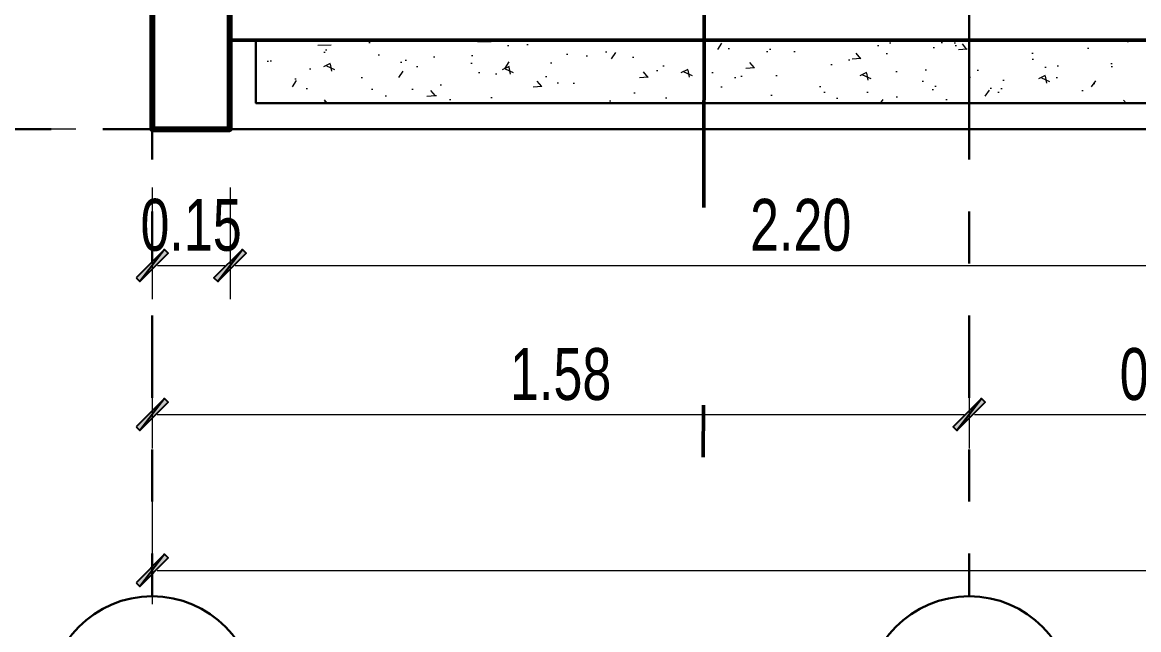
# Model space of a CAD drawing. Header units: millimetres. Extents: x 10612.9 to 10705, y -16533.4 to -16503.9.
# Drawn here: x 10614.665 to 10616.817, y -16527.669 to -16526.499 of the extents above; entities that cross this region are included whole.
import ezdxf
from ezdxf.enums import TextEntityAlignment as Align

# ---------------------------------------------------------------- set-up
doc = ezdxf.new("R2010")
doc.units = ezdxf.units.MM
doc.linetypes.add('DASHDOTX2', pattern=[50.8, 25.4, -12.7, 0, -12.7])
doc.linetypes.add('Punto & Rayas', pattern=[0.335139, 0.15875, -0.088194, 0, -0.088194])
for name, color, linetype, lineweight in [('0.6', 252, 'Continuous', 50), ('01_GRIS 250', 250, 'Continuous', 9), ('COLUMNAS', 6, 'Continuous', 20)]:
    doc.layers.add(name, color=color, linetype=linetype, lineweight=lineweight)
doc.layers.add('Nuevo_Estructura - Forjados', color=7, linetype='Continuous')
doc.layers.add('Nuevo_Estructura - Forjados_Pluma_Nº__209', color=7, linetype='Continuous', lineweight=30, true_color=0x3e4f7b)
doc.layers.add('Nuevo_Estructura - Forjados_Pluma_Nº__219', color=7, linetype='Continuous', lineweight=13, true_color=0x404b6a)
doc.styles.add('Estilo_Generado_1', font='arial.ttf')
doc.styles.add('mahico', font='GOTHIC.TTF', dxfattribs={"width": 0.75})
doc.dimstyles.new('Copia de 50 P', dxfattribs={"dimtxt": 0.1, "dimasz": 0.01, "dimexe": 0.065, "dimexo": 0.0625, "dimgap": 0.025, "dimtad": 1, "dimtih": 1, "dimtoh": 1, "dimzin": 0, "dimdsep": 46, "dimtxsty": 'mahico', "dimblk": 'pa cotas', "dimcen": 0.09, "dimdle": 0.3, "dimclrd": 256, "dimclre": 256, "dimclrt": 256, "dimadec": 0, "dimazin": 0, "dimtfac": 1, "dimtofl": 0, "dimtmove": 0, "dimatfit": 3, "dimfxl": 0.15, "dimfxlon": 1, "dimtolj": 1, "dimtzin": 0, "dimlwd": 5, "dimlwe": 5, "dimarcsym": 0})

# ---------------------------------------------------------------- blocks, each defined once
blk = doc.blocks.new('ERGERFREFRE')
at = {"layer": 'COLUMNAS', "color": 1, "lineweight": 80, "ltscale": 0.2}
blk.add_lwpolyline([(10617.4707, -16647.2019), (10617.3207, -16647.2019), (10617.3207, -16647.5536), (10617.4707, -16647.5536)], close=True, dxfattribs=at)
blk = doc.blocks.new('hjygfvdc')
at = {"layer": '0.6', "linetype": 'DASHDOTX2', "ltscale": 0.03}
blk.add_line((3030.3432, 68.8445), (3030.3974, 92.8394), dxfattribs=at)
blk = doc.blocks.new('Marcador de red estándar')
at = {"layer": 'Nuevo_Estructura - Forjados_Pluma_Nº__209', "color": 167, "linetype": 'Punto & Rayas', "lineweight": 30, "true_color": 0x3e4f7b}
for q in [(-10.9, 0), (-7.9, 0)]:
    blk.add_line((-9.9, 0), q, dxfattribs=at)
at = {"layer": 'Nuevo_Estructura - Forjados_Pluma_Nº__209', "color": 167, "linetype": 'Continuous', "lineweight": 30, "true_color": 0x3e4f7b}
blk.add_circle((-11.1, 0), 0.2, dxfattribs=at)
at = {"layer": 'Nuevo_Estructura - Forjados_Pluma_Nº__209', "color": 167, "linetype": 'Punto & Rayas', "lineweight": 30, "true_color": 0x3e4f7b}
blk.add_point((-9.9, 0), dxfattribs=at)
blk.add_point((-9.9, 0), dxfattribs=at)
at = {"layer": 'Nuevo_Estructura - Forjados_Pluma_Nº__219', "color": 167, "lineweight": 13, "true_color": 0x404b6a, "style": 'Estilo_Generado_1'}
for tag, p in [('AC_MarkerText_1_0', (-10.9725, -0.04)), ('AC_MarkerText_1_1', (11.2275, -0.04))]:
    blk.add_attdef(tag, text='', height=0.175, rotation=270, dxfattribs=at).set_placement(p, align=Align.TOP_CENTER)
blk = doc.blocks.new('pa cotas')
h = blk.add_hatch(color=256)
h.paths.add_polyline_path([(2.38, 3.09), (-3.09, -2.38), (-2.38, -3.09)])
h.paths.add_polyline_path([(3.09, 2.38), (2.38, 3.09), (-2.38, -3.09)])
blk.add_line((-2.38, -3.09), (2.38, 3.09))
blk.add_lwpolyline([(3.09, 2.38), (2.38, 3.09), (-3.09, -2.38), (-2.38, -3.09)], close=True)
blk = doc.blocks.new('*D664')
at = {"lineweight": 5, "transparency": 16777216}
for p, q in [((10600.0027, -16570.0432), (10599.7877, -16570.0432)), ((10599.8527, -16570.0532), (10599.8527, -16571.0406)), ((10599.8527, -16572.1831), (10599.8527, -16571.1957)), ((10600.0027, -16572.1931), (10599.7877, -16572.1931))]:
    blk.add_line(p, q, dxfattribs=at)
at = {"layer": 'Defpoints', "color": 0, "transparency": 16777216}
for p in [(10600.4527, -16570.0432), (10599.8527, -16572.1931), (10600.4527, -16572.1931)]:
    blk.add_point(p, dxfattribs=at)
at = {"lineweight": 5, "transparency": 16777216, "xscale": 0.01, "yscale": 0.01, "zscale": 0.01}
for p, rotation in [((10599.8527, -16570.0432), 90), ((10599.8527, -16572.1931), 270)]:
    blk.add_blockref('pa cotas', p, dxfattribs=dict(at, rotation=rotation))
at = {"transparency": 16777216, "insert": (10599.8527, -16571.1181), "char_height": 0.1, "attachment_point": 5, "style": 'mahico'}
blk.add_mtext('\\A1;2.15', dxfattribs=at)
blk = doc.blocks.new('*D687')
at = {"lineweight": 5, "transparency": 16777216}
for p, q in [((10600.4527, -16572.8931), (10600.4527, -16573.1081)), ((10600.4627, -16573.0431), (10607.4427, -16573.0431)), ((10607.4527, -16573.0431), (10607.4527, -16573.1081))]:
    blk.add_line(p, q, dxfattribs=at)
at = {"layer": 'Defpoints', "color": 0, "transparency": 16777216}
for p in [(10600.4527, -16572.1431), (10607.4527, -16573.0431), (10607.4527, -16573.0431)]:
    blk.add_point(p, dxfattribs=at)
at = {"lineweight": 5, "transparency": 16777216, "xscale": 0.01, "yscale": 0.01, "zscale": 0.01, "rotation": 180}
blk.add_blockref('pa cotas', (10600.4527, -16573.0431), dxfattribs=at)
at = {"lineweight": 5, "transparency": 16777216, "xscale": 0.01, "yscale": 0.01, "zscale": 0.01}
blk.add_blockref('pa cotas', (10607.4527, -16573.0431), dxfattribs=at)
at = {"transparency": 16777216, "insert": (10603.9527, -16572.9656), "char_height": 0.1, "attachment_point": 5, "style": 'mahico'}
blk.add_mtext('\\A1;7.00', dxfattribs=at)
blk = doc.blocks.new('*D688')
at = {"lineweight": 5, "transparency": 16777216}
for p, q in [((10600.4527, -16572.5931), (10600.4527, -16572.8081)), ((10602.0277, -16572.5931), (10602.0277, -16572.8081)), ((10600.4627, -16572.7431), (10602.0177, -16572.7431))]:
    blk.add_line(p, q, dxfattribs=at)
at = {"layer": 'Defpoints', "color": 0, "transparency": 16777216}
for p in [(10600.4527, -16572.1431), (10602.0277, -16572.1931), (10602.0277, -16572.7431)]:
    blk.add_point(p, dxfattribs=at)
at = {"lineweight": 5, "transparency": 16777216, "xscale": 0.01, "yscale": 0.01, "zscale": 0.01, "rotation": 180}
blk.add_blockref('pa cotas', (10600.4527, -16572.7431), dxfattribs=at)
at = {"lineweight": 5, "transparency": 16777216, "xscale": 0.01, "yscale": 0.01, "zscale": 0.01}
blk.add_blockref('pa cotas', (10602.0277, -16572.7431), dxfattribs=at)
at = {"transparency": 16777216, "insert": (10601.2402, -16572.6656), "char_height": 0.1, "attachment_point": 5, "style": 'mahico'}
blk.add_mtext('\\A1;1.58', dxfattribs=at)
blk = doc.blocks.new('*D689')
at = {"lineweight": 5, "transparency": 16777216}
for p, q in [((10602.0277, -16572.5931), (10602.0277, -16572.8081)), ((10602.8027, -16572.5931), (10602.8027, -16572.8081)), ((10602.0377, -16572.7431), (10602.7927, -16572.7431))]:
    blk.add_line(p, q, dxfattribs=at)
at = {"layer": 'Defpoints', "color": 0, "transparency": 16777216}
for p in [(10602.0277, -16572.1931), (10602.8027, -16572.1931), (10602.8027, -16572.7431)]:
    blk.add_point(p, dxfattribs=at)
at = {"lineweight": 5, "transparency": 16777216, "xscale": 0.01, "yscale": 0.01, "zscale": 0.01, "rotation": 180}
blk.add_blockref('pa cotas', (10602.0277, -16572.7431), dxfattribs=at)
at = {"lineweight": 5, "transparency": 16777216, "xscale": 0.01, "yscale": 0.01, "zscale": 0.01}
blk.add_blockref('pa cotas', (10602.8027, -16572.7431), dxfattribs=at)
at = {"transparency": 16777216, "insert": (10602.4152, -16572.6656), "char_height": 0.1, "attachment_point": 5, "style": 'mahico'}
blk.add_mtext('\\A1;0.77', dxfattribs=at)
blk = doc.blocks.new('Marcador de red estándar_2')
at = {"layer": 'Nuevo_Estructura - Forjados_Pluma_Nº__209', "color": 167, "linetype": 'Punto & Rayas', "lineweight": 30, "true_color": 0x3e4f7b}
blk.add_line((0.9423, 0), (4.5, 0), dxfattribs=at)
at = {"layer": 'Nuevo_Estructura - Forjados_Pluma_Nº__219', "color": 167, "lineweight": 13, "true_color": 0x404b6a, "style": 'Estilo_Generado_1'}
for tag, p in [('AC_MarkerText_1_0', (-4.7, -0.1675)), ('AC_MarkerText_1_1', (4.7, -0.1675))]:
    blk.add_attdef(tag, text='', height=0.175, rotation=180, dxfattribs=at).set_placement(p, align=Align.TOP_CENTER)
blk = doc.blocks.new('*D860')
at = {"lineweight": 5, "transparency": 16777216}
for p, q in [((10614.9156, -16526.817), (10614.9156, -16527.032)), ((10615.0656, -16526.817), (10615.0656, -16527.032)), ((10614.9256, -16526.967), (10615.0556, -16526.967))]:
    blk.add_line(p, q, dxfattribs=at)
at = {"layer": 'Defpoints', "color": 0, "transparency": 16777216}
for p in [(10614.9156, -16526.7043), (10615.0656, -16526.7043), (10615.0656, -16526.967)]:
    blk.add_point(p, dxfattribs=at)
at = {"lineweight": 5, "transparency": 16777216, "xscale": 0.01, "yscale": 0.01, "zscale": 0.01, "rotation": 180}
blk.add_blockref('pa cotas', (10614.9156, -16526.967), dxfattribs=at)
at = {"lineweight": 5, "transparency": 16777216, "xscale": 0.01, "yscale": 0.01, "zscale": 0.01}
blk.add_blockref('pa cotas', (10615.0656, -16526.967), dxfattribs=at)
at = {"transparency": 16777216, "insert": (10614.9906, -16526.8894), "char_height": 0.1, "attachment_point": 5, "style": 'mahico'}
blk.add_mtext('\\A1;0.15', dxfattribs=at)
blk = doc.blocks.new('*D882')
at = {"lineweight": 5, "transparency": 16777216}
for p, q in [((10615.0656, -16526.817), (10615.0656, -16527.032)), ((10617.2656, -16526.817), (10617.2656, -16527.032)), ((10615.0756, -16526.967), (10617.2556, -16526.967))]:
    blk.add_line(p, q, dxfattribs=at)
at = {"layer": 'Defpoints', "color": 0, "transparency": 16777216}
for p in [(10617.2656, -16526.3527), (10615.0656, -16526.7043), (10617.2656, -16526.967)]:
    blk.add_point(p, dxfattribs=at)
at = {"lineweight": 5, "transparency": 16777216, "xscale": 0.01, "yscale": 0.01, "zscale": 0.01, "rotation": 180}
blk.add_blockref('pa cotas', (10615.0656, -16526.967), dxfattribs=at)
at = {"lineweight": 5, "transparency": 16777216, "xscale": 0.01, "yscale": 0.01, "zscale": 0.01}
blk.add_blockref('pa cotas', (10617.2656, -16526.967), dxfattribs=at)
at = {"transparency": 16777216, "insert": (10616.1656, -16526.8894), "char_height": 0.1, "attachment_point": 5, "style": 'mahico'}
blk.add_mtext('\\A1;2.20', dxfattribs=at)
blk = doc.blocks.new('*D901')
at = {"lineweight": 5, "transparency": 16777216}
for p, q in [((10614.7681, -16524.7043), (10614.5531, -16524.7043)), ((10614.6181, -16524.7143), (10614.6181, -16525.6268)), ((10614.6181, -16526.6943), (10614.6181, -16525.7818)), ((10614.7681, -16526.7043), (10614.5531, -16526.7043))]:
    blk.add_line(p, q, dxfattribs=at)
at = {"layer": 'Defpoints', "color": 0, "transparency": 16777216}
for p in [(10615.0656, -16524.7043), (10614.6181, -16526.7043), (10614.9156, -16526.7043)]:
    blk.add_point(p, dxfattribs=at)
at = {"lineweight": 5, "transparency": 16777216, "xscale": 0.01, "yscale": 0.01, "zscale": 0.01}
for p, rotation in [((10614.6181, -16524.7043), 90), ((10614.6181, -16526.7043), 270)]:
    blk.add_blockref('pa cotas', p, dxfattribs=dict(at, rotation=rotation))
at = {"transparency": 16777216, "insert": (10614.6181, -16525.7043), "char_height": 0.1, "attachment_point": 5, "style": 'mahico'}
blk.add_mtext('\\A1;2.00', dxfattribs=at)
blk = doc.blocks.new('fdvfvfdvdf')
at = {"layer": 'Nuevo_Estructura - Forjados', "color": 8, "linetype": 'Continuous', "lineweight": 15}
for name, p, rotation in [('Marcador de red estándar', (10600.4527, -16562.1931), 90), ('Marcador de red estándar', (10602.0277, -16562.1931), 90), ('Marcador de red estándar_2', (10603.9527, -16572.1931), 180)]:
    blk.add_blockref(name, p, dxfattribs=dict(at, rotation=rotation))
dim = blk.add_linear_dim(base=(10599.8527, -16572.1931), p1=(10600.4527, -16570.0432), p2=(10600.4527, -16572.1931), angle=270, dimstyle='Copia de 50 P', override={"dimtmove": 1})
dim.commit()
dim.dimension.update_dxf_attribs({"geometry": '*D664', "text_midpoint": (10599.8527, -16571.1181)})
dim = blk.add_linear_dim(base=(10607.4527, -16573.0431), p1=(10600.4527, -16572.1431), p2=(10607.4527, -16573.0431), dimstyle='Copia de 50 P')
dim.commit()
dim.dimension.update_dxf_attribs({"geometry": '*D687', "text_midpoint": (10603.9527, -16572.9656)})
for base, p1, p2, picture, middle in [((10602.0277454531, -16572.7431302135), (10600.4527454524, -16572.1431303841), (10602.0277454531, -16572.1931303841), '*D688', (10601.2402454527, -16572.6656149178)), ((10602.802745452, -16572.743130214), (10602.027745453, -16572.193130384), (10602.802745452, -16572.193130384), '*D689', (10602.415245453, -16572.665614918))]:
    dim = blk.add_linear_dim(base=base, p1=p1, p2=p2, dimstyle='Copia de 50 P', override={"dimtmove": 1})
    dim.commit()
    dim.dimension.update_dxf_attribs({"geometry": picture, "text_midpoint": middle})

msp = doc.modelspace()

# ---------------------------------------------------------------- hatches: boundary and pattern name
at = {"layer": '01_GRIS 250', "true_color": 0x58ba48}
h = msp.add_hatch(dxfattribs=at)
h.set_pattern_fill('AR-CONC', color=85, scale=0.0009, angle=1935, style=0)
h.set_pattern_definition([(185, (-1.56427, 44.66388), (-0.1057980415, 0.1260851853), [0.017145, -0.188595]), (130, (-1.56427, 44.66388), (-0.0991590557, -0.1440166078), [0.013716, -0.1508765258]), (235.4514447, (-1.57308, 44.67438), (-0.2049570919, -0.0179314179), [0.0145710079, -0.1602812201]), (181.1842, (-1.5966, 44.63155), (-0.1457580716, 0.199269219), [0.0257175, -0.2828925]), (231.6355576, (-1.60874, 44.64815), (-0.3085440873, -0.0063779557), [0.0218565208, -0.2404220473]), (126.1841512, (-1.5966, 44.63155), (-0.3085440873, -0.0063779557), [0.0205739704, -0.2263137587]), (156, (-1.60468, 44.6558), (-0.0314056342, 0.1615679814), [0.017145, -0.188595]), (101, (-1.60468, 44.6558), (-0.1565470739, -0.0778859339), [0.013716, -0.150876]), (206.451445, (-1.6073, 44.66926), (-0.1879527084, 0.0836820467), [0.0145710079, -0.1602809438]), (172.5, (-1.56427, 44.663876), (-0.0557760723, -0.05184492216), [0, -0.1490472, 0, -0.153162, 0, -0.1514475]), (142.5, (-1.56427, 44.66388), (-0.10627830025, -0.0212307546), [0, -0.0873252, 0, -0.1456182, 0, -0.0577215]), (102.5, (-1.52822, 44.62783), (-0.08264357602, 0.08993507673), [0, -0.05715, 0, -0.178308, 0, -0.236601]), (92.5, (-1.51206, 44.61166), (-0.1104501536, 0.078087514), [0, -0.074295, 0, -0.1184148, 0, -0.168021])])
h.paths.add_polyline_path([(10617.8656, -16526.5327), (10615.1156, -16526.5327), (10615.1156, -16526.6543), (10617.8656, -16526.6543)])

# ---------------------------------------------------------------- linework, layer by layer
for p, q in [((10614.9156, -16506.7043), (10614.9156, -16526.7043)), ((10615.0656, -16526.5327), (10615.0656, -16526.7043))]:
    msp.add_line(p, q)
at = {"color": 251, "lineweight": 50, "true_color": 0x636466}
msp.add_lwpolyline([(10614.9156, -16526.7043), (10615.0656, -16526.7043), (10615.0656, -16526.5327), (10617.9156, -16526.5327), (10617.9156, -16526.3827), (10615.0656, -16526.3827), (10615.0656, -16524.7043), (10614.9156, -16524.7043)], close=True, dxfattribs=at)
at = {"lineweight": 30}
for points in [[(10617.9156, -16526.5327), (10617.9156, -16526.7043), (10615.0656, -16526.7043), (10615.0656, -16526.5327)], [(10617.8656, -16526.5327), (10617.8656, -16526.6543), (10615.1156, -16526.6543), (10615.1156, -16526.5327)]]:
    msp.add_lwpolyline(points, dxfattribs=at)

# ---------------------------------------------------------------- block references
at = {"lineweight": 70}
msp.add_blockref('hjygfvdc', (7585.632, -16597.3236), dxfattribs=at)
for name, p in [('fdvfvfdvdf', (14.4628, 45.4888)), ('ERGERFREFRE', (-2.4052, 120.8493))]:
    msp.add_blockref(name, p)

# ---------------------------------------------------------------- dimensions: what is measured, and where the dimension line sits
dim = msp.add_linear_dim(base=(10614.6181, -16526.7043), p1=(10615.0656, -16524.7043), p2=(10614.9156, -16526.7043), angle=90, dimstyle='Copia de 50 P', override={"dimtmove": 1})
dim.commit()
dim.dimension.update_dxf_attribs({"geometry": '*D901', "text_midpoint": (10614.6181, -16525.7043)})
dim = msp.add_linear_dim(base=(10617.2656, -16526.967), p1=(10615.0656, -16526.7043), p2=(10617.2656, -16526.3527), dimstyle='Copia de 50 P', override={"dimtmove": 1})
dim.commit()
dim.dimension.update_dxf_attribs({"geometry": '*D882', "text_midpoint": (10616.1656, -16526.8894)})
dim = msp.add_linear_dim(base=(10615.0656, -16526.967), p1=(10614.9156, -16526.7043), p2=(10615.0656, -16526.7043), dimstyle='Copia de 50 P')
dim.commit()
dim.dimension.update_dxf_attribs({"geometry": '*D860', "text_midpoint": (10614.9906, -16526.967), "dimtype": 160})

doc.saveas('drawing.dxf')
